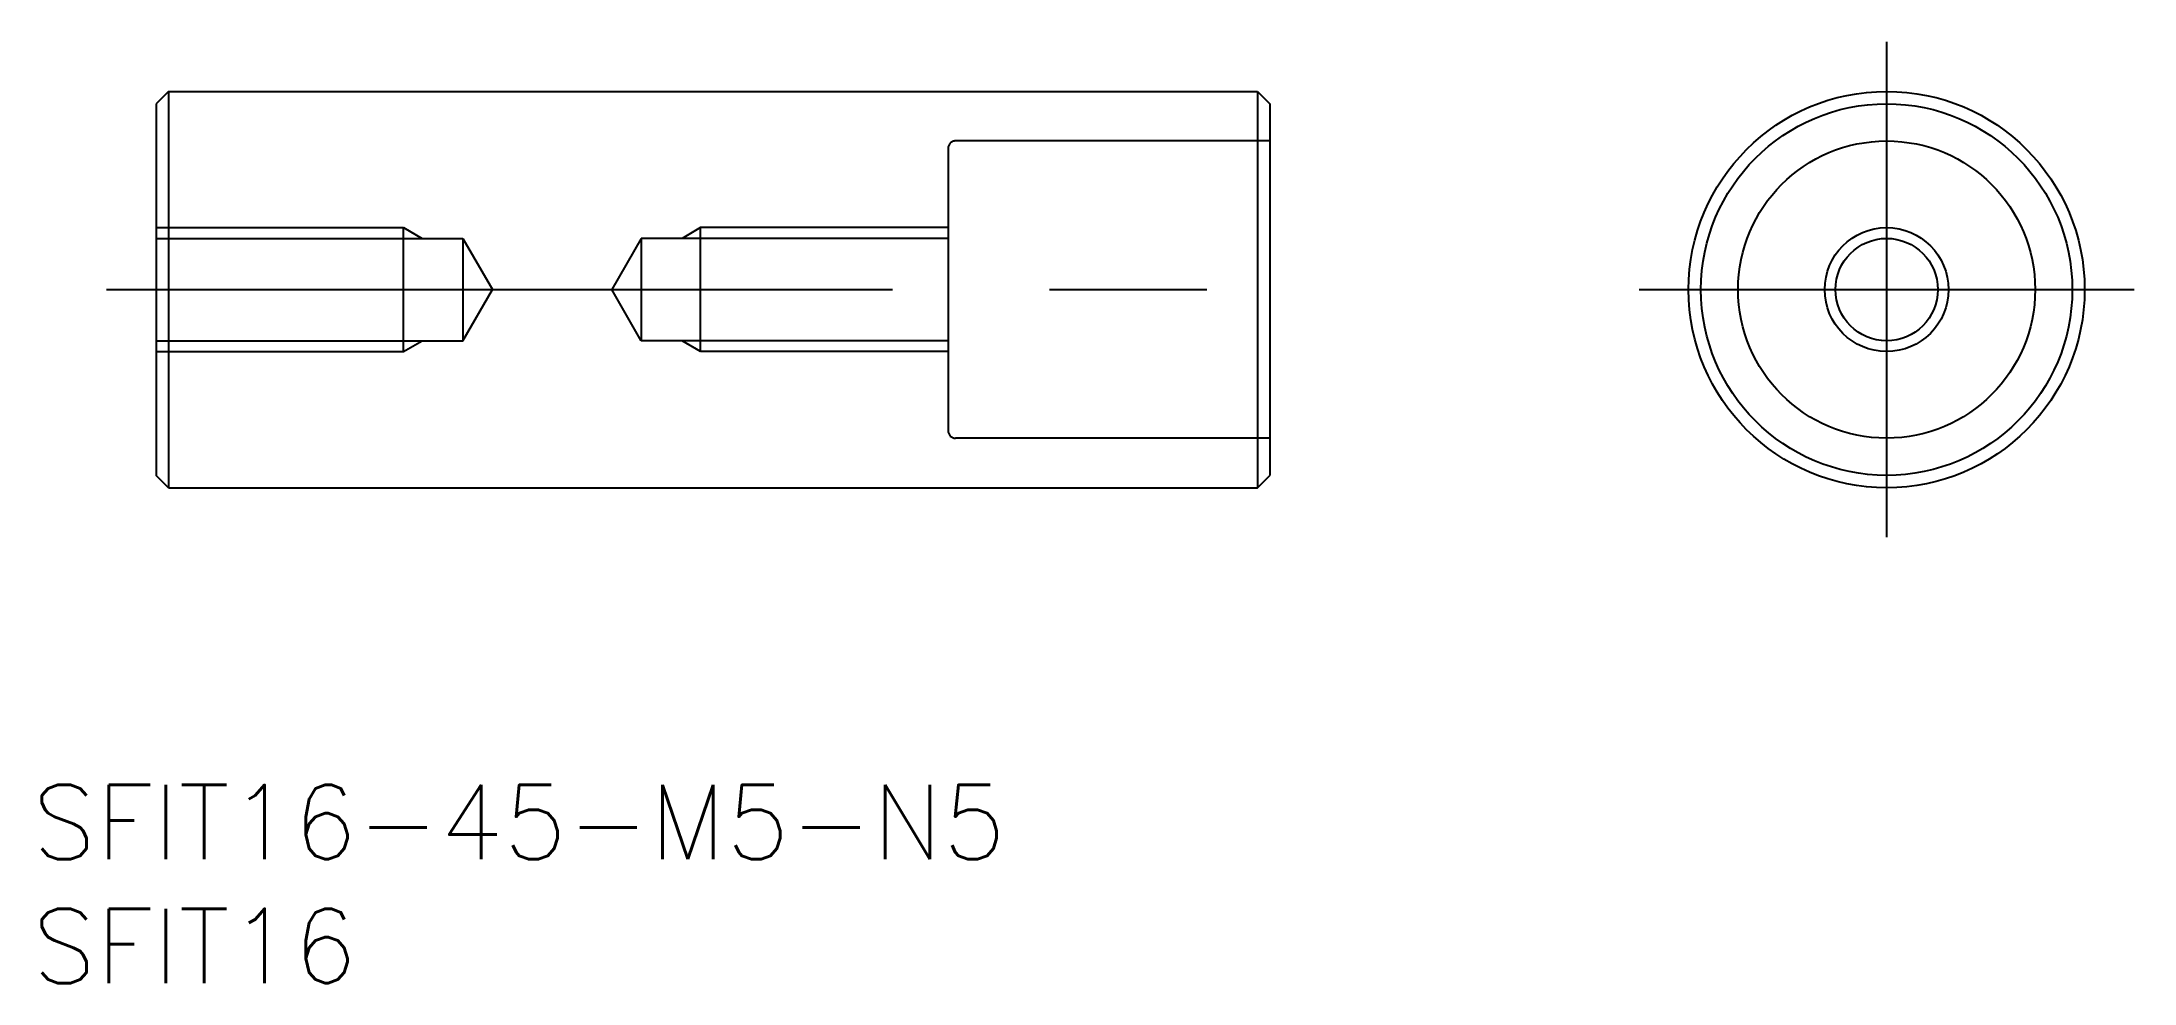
# Model space of a CAD drawing. Extents: x -74.5 to 10, y -28 to 10.
import ezdxf

# ---------------------------------------------------------------- set-up
doc = ezdxf.new("R2010")
doc.units = 0
doc.linetypes.add('CENTER', pattern=[50.8, 31.75, -6.35, 6.35, -6.35])
doc.linetypes.add('DASHED', pattern=[19.05, 12.7, -6.35])
doc.layers.get('0').update_dxf_attribs({"linetype": 'CONTINUOUS'})
doc.layers.add('CENTER', color=1, linetype='CONTINUOUS')
doc.styles.get("Standard").update_dxf_attribs({"font": 'txt.shx', "height": 3, "bigfont": 'bigfont.shx'})

# ---------------------------------------------------------------- blocks, each defined once
blk = doc.blocks.new('*U2')
at = {"color": 7, "linetype": 'CONTINUOUS'}
blk.add_text('SFIT16', height=3, dxfattribs=at).set_placement((-74.916, -28))
blk = doc.blocks.new('*U3')
at = {"color": 7, "linetype": 'CONTINUOUS'}
blk.add_text('SFIT16-45-M5-N5', height=3, dxfattribs=at).set_placement((-74.916, -23))

msp = doc.modelspace()

# ---------------------------------------------------------------- linework, layer by layer
at = {"color": 7, "linetype": 'CONTINUOUS'}
for p, q in [((-69.416, 8), (-69.916, 7.5)), ((-69.416, 8), (-69.416, -8)), ((-69.416, 8), (-25.416, 8)), ((-25.416, 8), (-25.416, -8)), ((-25.416, 8), (-24.916, 7.5)), ((-69.916, 7.5), (-69.916, -7.5)), ((-24.916, 7.5), (-24.916, -7.5)), ((-69.416, -8), (-69.916, -7.5)), ((-25.416, -8), (-24.916, -7.5)), ((-69.416, -8), (-25.416, -8))]:
    msp.add_line(p, q, dxfattribs=at)
at = {"color": 3, "linetype": 'DASHED'}
for p, q in [((-24.916, 6), (-37.616, 6)), ((-37.916, 5.7), (-37.916, -5.7)), ((-69.916, 2.5), (-59.916, 2.5)), ((-69.916, 2.067), (-57.516, 2.067)), ((-59.916, 2.5), (-59.166, 2.067)), ((-59.916, -2.5), (-59.916, 2.5)), ((-57.516, 2.067), (-56.322, 0)), ((-57.516, 2.067), (-57.516, -2.067)), ((-50.316, 2.067), (-51.509, 0)), ((-37.916, 2.067), (-50.316, 2.067)), ((-50.316, 2.067), (-50.316, -2.067)), ((-47.916, 2.5), (-48.666, 2.067)), ((-37.916, 2.5), (-47.916, 2.5)), ((-47.916, -2.5), (-47.916, 2.5)), ((-57.516, -2.067), (-56.322, 0)), ((-50.316, -2.067), (-51.509, 0)), ((-69.916, -2.067), (-57.516, -2.067)), ((-69.916, -2.5), (-59.916, -2.5)), ((-59.916, -2.5), (-59.166, -2.067)), ((-37.916, -2.067), (-50.316, -2.067)), ((-47.916, -2.5), (-48.666, -2.067)), ((-37.916, -2.5), (-47.916, -2.5)), ((-24.916, -6), (-37.616, -6))]:
    msp.add_line(p, q, dxfattribs=at)
at = {"color": 7, "linetype": 'CONTINUOUS'}
for radius in [8, 7.5, 6, 2.067]:
    msp.add_circle((0, 0), radius, dxfattribs=at)
at = {"color": 3, "linetype": 'CONTINUOUS'}
msp.add_circle((0, 0), 2.5, dxfattribs=at)
at = {"color": 3, "linetype": 'DASHED'}
for centre, start, end in [((-37.616, 5.7), 90, 180), ((-37.616, -5.7), 180, 270)]:
    msp.add_arc(centre, 0.3, start, end, dxfattribs=at)
at = {"layer": 'CENTER', "color": 1, "linetype": 'CENTER'}
for p, q in [((0, 10), (0, -10)), ((-71.916, 0), (-22.916, 0)), ((-10, 0), (10, 0))]:
    msp.add_line(p, q, dxfattribs=at)

# ---------------------------------------------------------------- block references
at = {"color": 7, "linetype": 'CONTINUOUS'}
for name in ['*U3', '*U2']:
    msp.add_blockref(name, (0, 0), dxfattribs=at)

doc.saveas('drawing.dxf')
